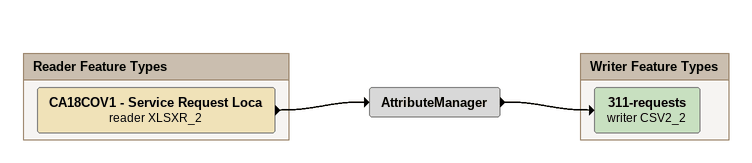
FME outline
AttributeManager
    -> 311-requests (writer CSV2_2)

Bookmark: Reader Feature Types
CA18COV1 - Service Request Loca (reader XLSXR_2)
    -> AttributeManager

Bookmark: Writer Feature Types
311-requests (writer CSV2_2)
